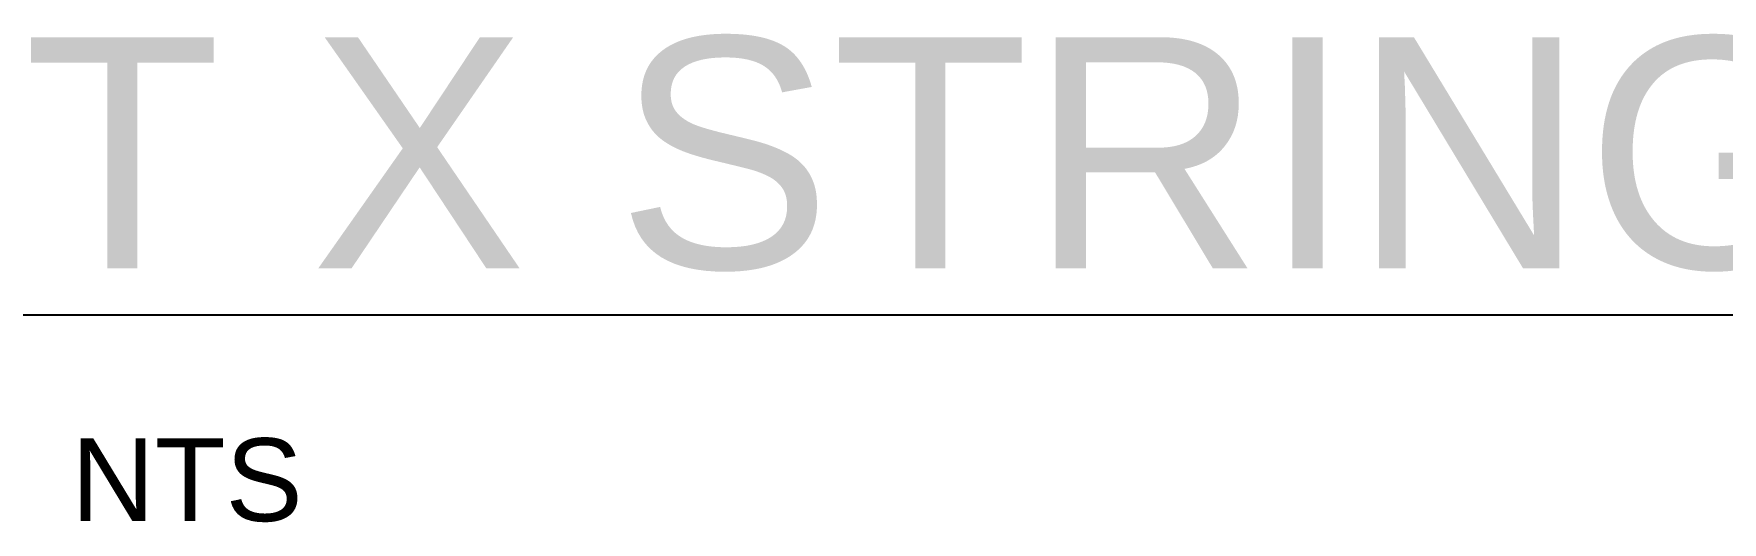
# Model space of a CAD drawing. Header units: feet. Extents: x -12372 to 90117, y -14865 to 4121.
# Drawn here: x 1624.9 to 1887.6, y 3289 to 3365.1 of the extents above; entities that cross this region are included whole.
import ezdxf
from ezdxf.enums import TextEntityAlignment as Align

# ---------------------------------------------------------------- set-up
doc = ezdxf.new("R2010")
doc.units = ezdxf.units.FT
doc.header["$MEASUREMENT"] = 0
doc.layers.add('G-ANNO-TEXT', color=1, linetype='Continuous')
doc.layers.add('G-ANNO-TEXT @ 1', color=1, linetype='Continuous')
doc.styles.add('NEI-A', font='arial.ttf')

# ---------------------------------------------------------------- blocks, each defined once
blk = doc.blocks.new('DETAIL_TITLE')
at = {"style": 'NEI-A'}
blk.add_attdef('DETAIL_TITLE_001', (0.9099, -0.4851), '', height=0.2, dxfattribs=at)
at = {"style": 'NEI-A', "flags": 8}
blk.add_attdef('#', text='', height=0.2, dxfattribs=at).set_placement((0.5922, -0.5109), align=Align.MIDDLE_CENTER)
at = {"style": 'NEI-A'}
for tag, p in [('SCALE:', (0.9386, -0.7379)), ('1"_=_', (1.5474, -0.7379))]:
    blk.add_attdef(tag, text='', height=0.1, dxfattribs=at).set_placement(p, align=Align.BOTTOM_LEFT)
blk = doc.blocks.new('*U102')
at = {"layer": 'G-ANNO-TEXT @ 1'}
ref = blk.add_blockref('DETAIL_TITLE', (1441.18, 3394.18), dxfattribs=dict(at, xscale=128.9267043143703, yscale=128.9267043143703, zscale=128.9267043143703))
ref.add_attrib('DETAIL_TITLE_001', '%%USAT X STRING RACK - XX MODULES XXXW', (1556.23, 3328.51), dxfattribs={"layer": '0', "height": 36, "style": 'NEI-A'})
ref.add_attrib('1"_=_', 'NTS', dxfattribs={"layer": '0', "height": 12.893, "style": 'NEI-A'}).set_placement((1630.7, 3302.07), align=Align.TOP_LEFT)

msp = doc.modelspace()

# ---------------------------------------------------------------- block references
at = {"layer": 'G-ANNO-TEXT', "lineweight": 200}
msp.add_blockref('*U102', (0, 0), dxfattribs=at)

doc.saveas('drawing.dxf')
